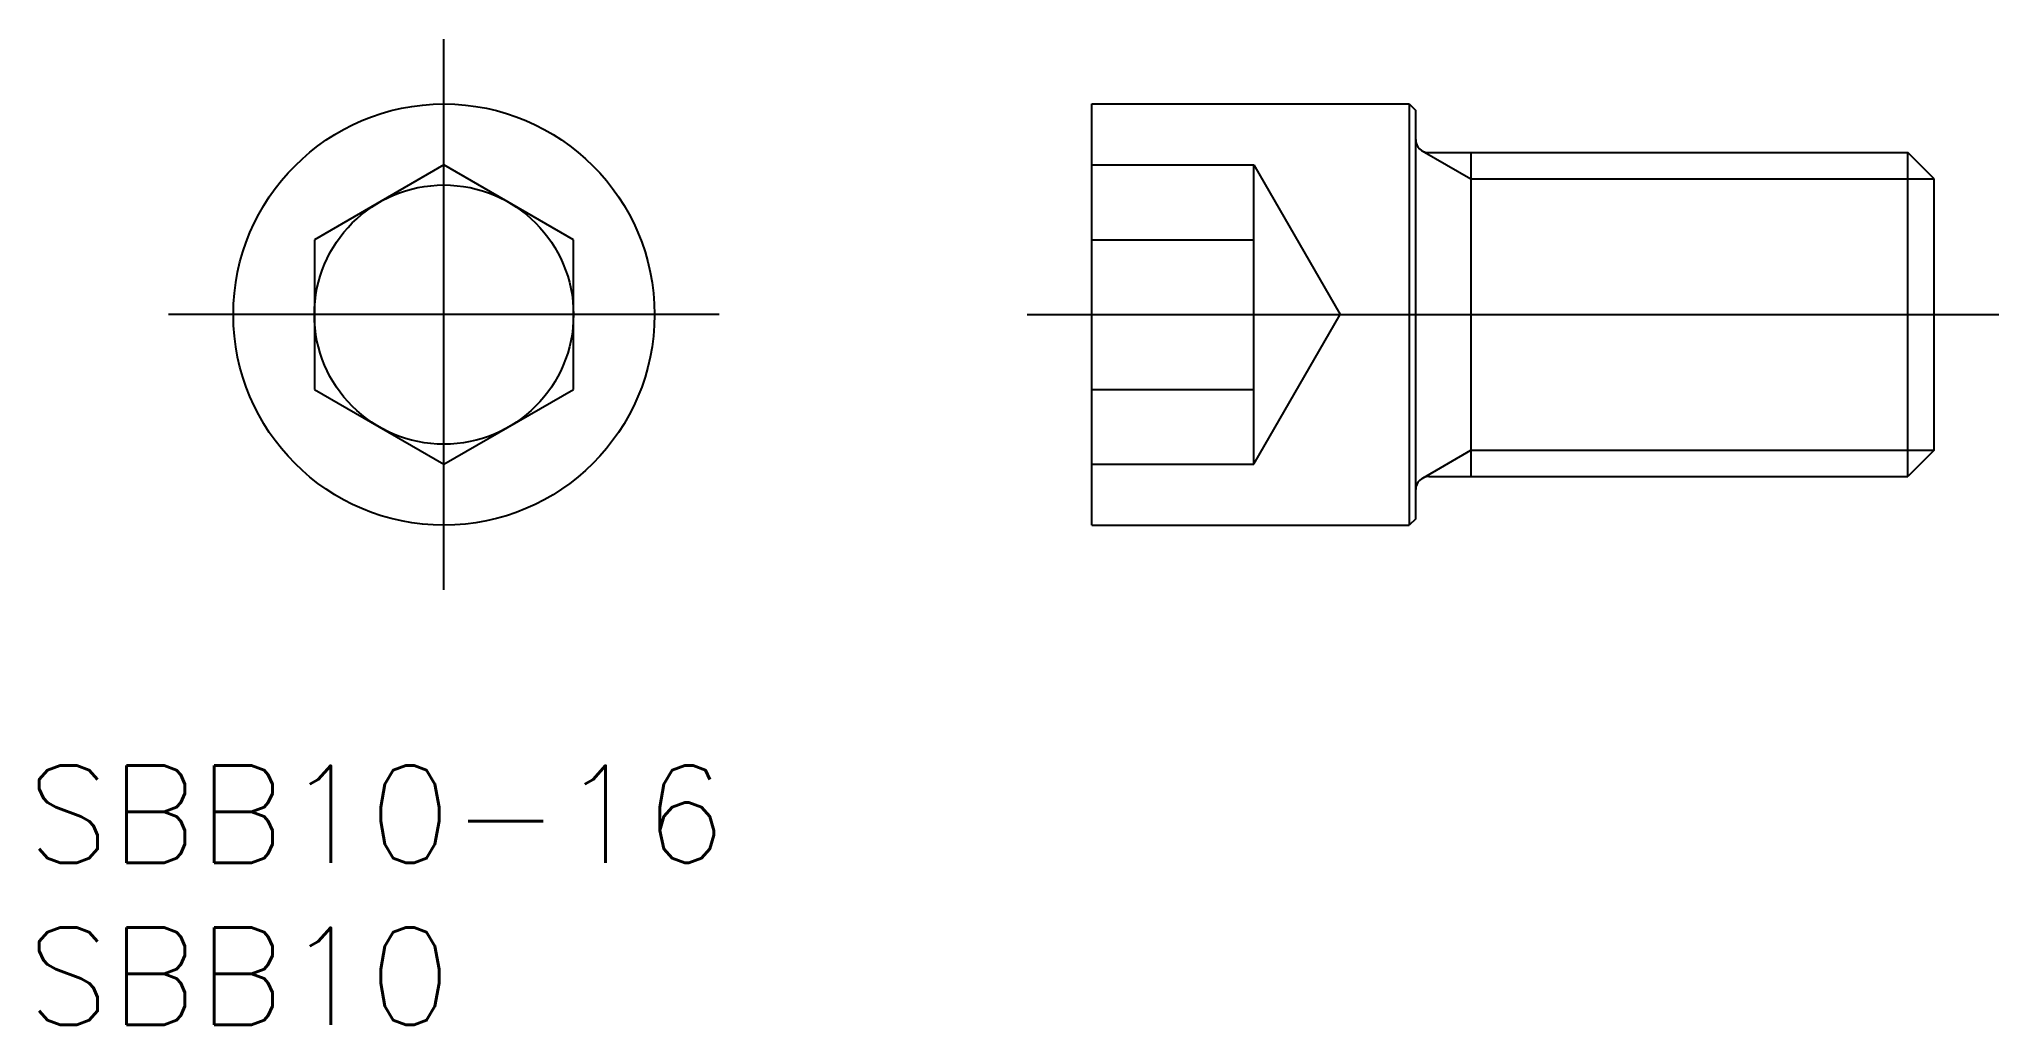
# Model space of a CAD drawing. Extents: x -12.5 to 48, y -21.9 to 8.5.
import ezdxf

# ---------------------------------------------------------------- set-up
doc = ezdxf.new("R2010")
doc.units = 0
doc.linetypes.add('CENTER', pattern=[50.8, 31.75, -6.35, 6.35, -6.35])
doc.linetypes.add('DASHED', pattern=[19.05, 12.7, -6.35])
doc.layers.get('0').update_dxf_attribs({"linetype": 'CONTINUOUS'})
doc.layers.add('CENTER', color=1, linetype='CENTER')
doc.styles.get("Standard").update_dxf_attribs({"font": 'txt.shx', "height": 3, "bigfont": 'bigfont.shx'})

# ---------------------------------------------------------------- blocks, each defined once
blk = doc.blocks.new('*U2')
at = {"color": 7, "linetype": 'CONTINUOUS'}
blk.add_text('SBB10-16', height=3, dxfattribs=at).set_placement((-12.88, -16.92))
blk = doc.blocks.new('*U3')
at = {"color": 7, "linetype": 'CONTINUOUS'}
blk.add_text('SBB10', height=3, dxfattribs=at).set_placement((-12.88, -21.92))

msp = doc.modelspace()

# ---------------------------------------------------------------- linework, layer by layer
at = {"color": 7, "linetype": 'CONTINUOUS'}
for p, q in [((20, 6.5), (29.8, 6.5)), ((20, -6.5), (20, 6.5)), ((29.8, 6.5), (30, 6.3)), ((29.8, 6.5), (29.8, -6.5)), ((30, -6.3), (30, 6.3)), ((30.4, 5), (45.188, 5)), ((31.699, 5), (31.699, -5)), ((45.188, -5), (45.188, 5)), ((46, 4.188), (45.188, 5)), ((0, 4.619), (-4, 2.309)), ((4, 2.309), (0, 4.619)), ((46, -4.188), (46, 4.188)), ((-4, 2.309), (-4, -2.309)), ((4, -2.309), (4, 2.309)), ((-4, -2.309), (0, -4.619)), ((0, -4.619), (4, -2.309)), ((46, -4.188), (45.188, -5)), ((30.4, -5), (45.188, -5)), ((20, -6.5), (29.8, -6.5)), ((30, -6.3), (29.8, -6.5))]:
    msp.add_line(p, q, dxfattribs=at)
at = {"color": 3, "linetype": 'CONTINUOUS'}
for p, q in [((30.2, 5.054), (31.699, 4.188)), ((31.699, 4.188), (46, 4.188)), ((30.2, -5.054), (31.699, -4.188)), ((31.699, -4.188), (46, -4.188))]:
    msp.add_line(p, q, dxfattribs=at)
at = {"color": 3, "linetype": 'DASHED'}
for p, q in [((20, 4.619), (25, 4.619)), ((25, 4.619), (27.667, 0)), ((25, -4.619), (25, 4.619)), ((20, 2.309), (25, 2.309)), ((25, -4.619), (27.667, 0)), ((20, -2.309), (25, -2.309)), ((20, -4.619), (25, -4.619))]:
    msp.add_line(p, q, dxfattribs=at)
at = {"color": 7, "linetype": 'CONTINUOUS'}
for radius in [6.5, 4]:
    msp.add_circle((0, 0), radius, dxfattribs=at)
for centre, start, end in [((30.4, 5.4), 180, 270), ((30.4, -5.4), 90, 180)]:
    msp.add_arc(centre, 0.4, start, end, dxfattribs=at)
at = {"layer": 'CENTER', "color": 1, "linetype": 'CENTER'}
for p, q in [((0, -8.5), (0, 8.5)), ((8.5, 0), (-8.5, 0)), ((18, 0), (48, 0))]:
    msp.add_line(p, q, dxfattribs=at)

# ---------------------------------------------------------------- block references
at = {"color": 7, "linetype": 'CONTINUOUS'}
for name in ['*U2', '*U3']:
    msp.add_blockref(name, (0, 0), dxfattribs=at)

doc.saveas('drawing.dxf')
